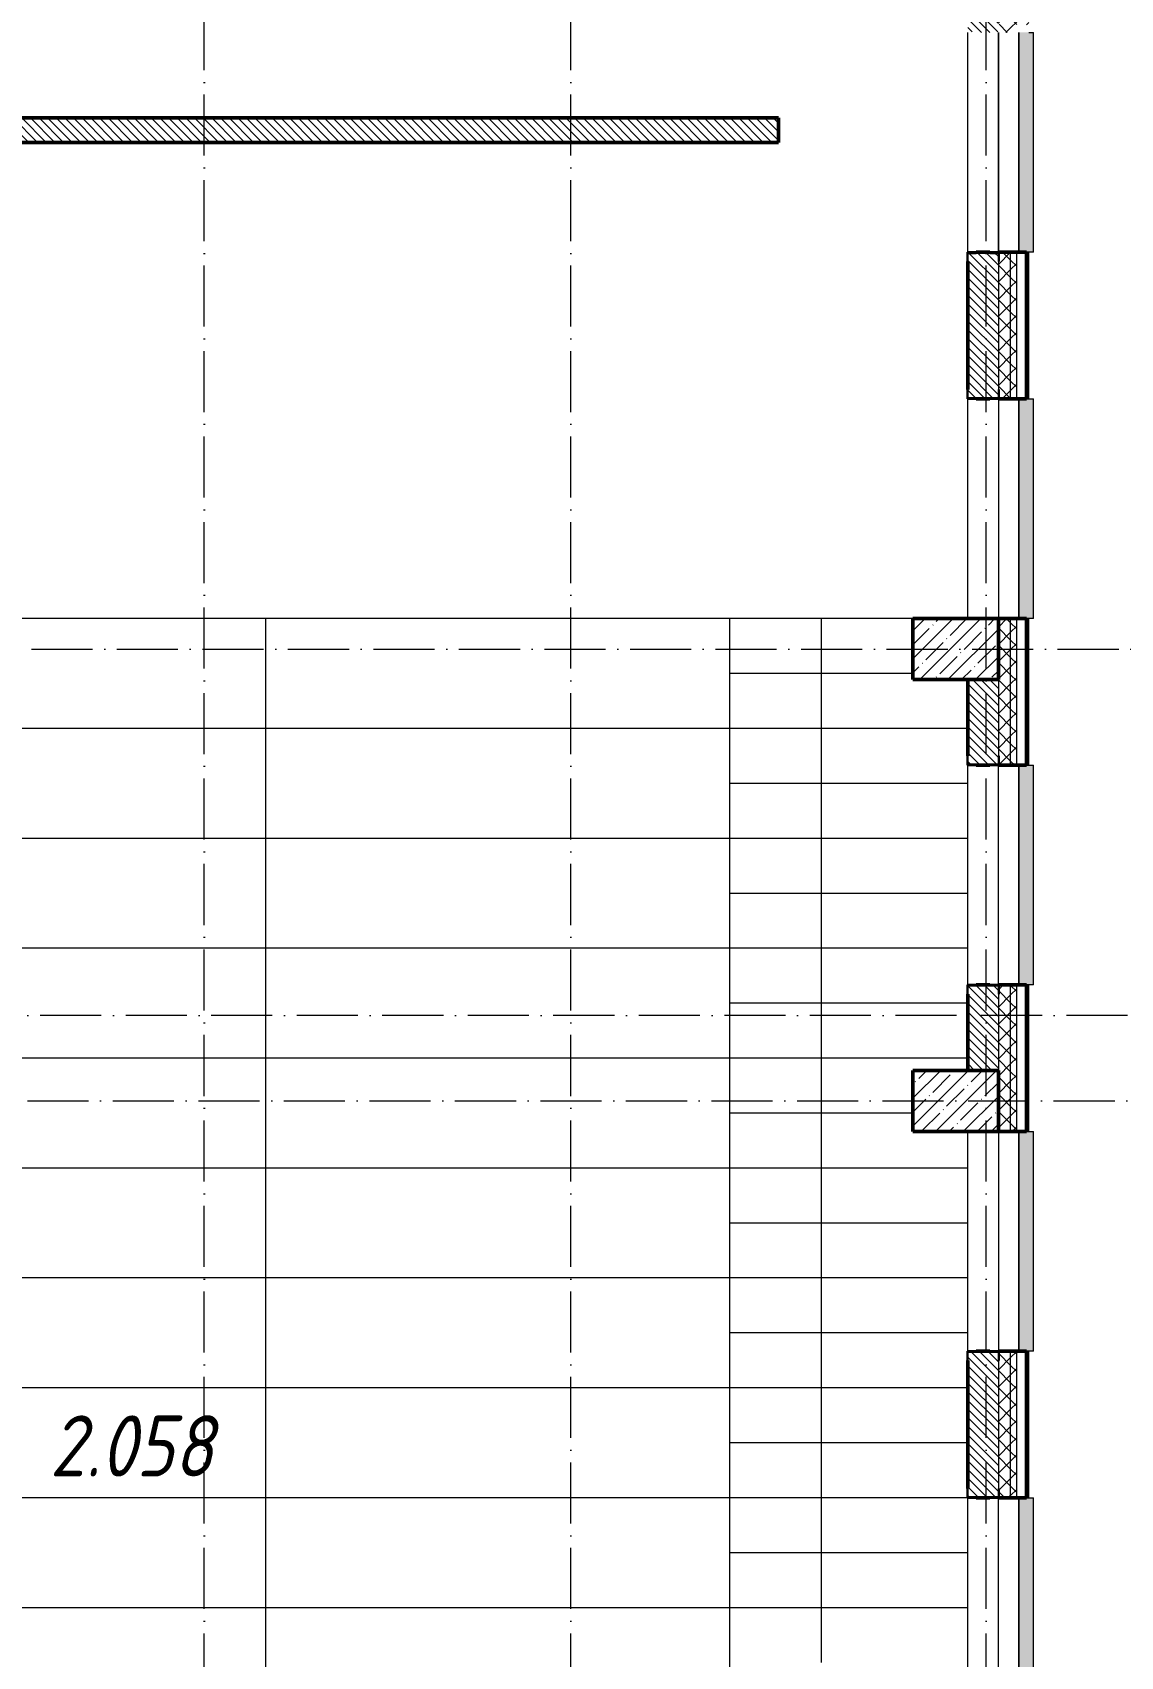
# Model space of a CAD drawing. Header units: millimetres. Extents: x -606178 to 312196, y -19338 to 632709.
# Drawn here: x -249258 to -240351, y 470025 to 483325 of the extents above; entities that cross this region are included whole.
import ezdxf

# ---------------------------------------------------------------- set-up
doc = ezdxf.new("R2010")
doc.units = ezdxf.units.MM
doc.linetypes.add('50_200_ШТРИХ_1Т_ш5_п1_п1_', pattern=[700, 500, -100, 0, -100])
for name, color, linetype, lineweight in [('A-GENM-____-MCUT', 7, 'Continuous', 25), ('A-GENM-____-OTLN-1', 7, 'Continuous', 25), ('A-GLAZ-____-OTLN', 7, 'Continuous', 9), ('A-WALL-____-MCUT-2', 7, 'Continuous', 50), ('A-WALL-____-MCUT-3', 7, 'Continuous', 9), ('A-WALL-____-OTLN', 7, 'Continuous', 9), ('A-WALL-____-PATT-1', 7, 'Continuous', 9), ('A-WALL-FNSH-MCUT-1', 7, 'Continuous', 9), ('S-COLS-____-MCUT', 7, 'Continuous', 50), ('S-COLS-____-OTLN', 7, 'Continuous', 9), ('S-GRID-____-OTLN-1', 7, '50_200_ШТРИХ_1Т_ш5_п1_п1_', 9), ('S-STRS-____-OTLN-1', 7, 'Continuous', 9), ('Марки помещений', 7, 'Continuous', 9)]:
    doc.layers.add(name, color=color, linetype=linetype, lineweight=lineweight)
doc.layers.add('A-GLAZ-____-OTLN-1', color=7, linetype='Continuous', lineweight=9, true_color=0xc0c0c0)
doc.styles.add('ISOCPEUR_I_3', font='isocpeui.ttf', dxfattribs={"width": 0.85, "height": 2.2})
pattern_1 = [(135, (-264901.3, 451794.26), (-35.35534, -35.35534), [])]
pattern_2 = [(45, (-264901.3, 451794.26), (-70.71068, 70.71068), []), (135, (-264901.3, 451794.26), (-70.71068, -70.71068), [])]

# ---------------------------------------------------------------- blocks, each defined once
blk = doc.blocks.new('BSC_Колонна _Прямоугольная - 500х700-V107-АР1_План отверстий 2 этажа в осях 1-64_А-ГГ')
at = {"layer": 'S-COLS-____-OTLN'}
h = blk.add_hatch(dxfattribs=at)
h.set_pattern_fill('FP_136', color=256, style=0, pattern_type=2)
h.set_pattern_definition([(315, (-22781.04, 23200), (114.04925, 114.04925), []), (315, (-22781.04, 23085.95), (114.04925, 114.04925), [201.613, -40.323, 3.353, -36.97])])
h.paths.add_polyline_path([(-250, 350), (-250, -350), (250, -350), (250, 350)], flags=0)
at = {"layer": 'S-COLS-____-MCUT'}
for p, q in [((250, 350), (-250, 350)), ((-250, 350), (-250, -350)), ((250, -350), (250, 350)), ((-250, -350), (250, -350))]:
    blk.add_line(p, q, dxfattribs=at)
blk = doc.blocks.new('BSC_Колонна _Прямоугольная - 500х700-V108-АР1_План отверстий 2 этажа в осях 1-64_А-ГГ')
at = {"layer": 'S-COLS-____-OTLN'}
h = blk.add_hatch(dxfattribs=at)
h.set_pattern_fill('FP_137', color=256, style=0, pattern_type=2)
h.set_pattern_definition([(315, (-26481.04, 23200), (114.04925, 114.04925), []), (315, (-26481.04, 23085.95), (114.04925, 114.04925), [201.613, -40.323, 3.353, -36.97])])
h.paths.add_polyline_path([(-250, 350), (-250, -350), (250, -350), (250, 350)], flags=0)
at = {"layer": 'S-COLS-____-MCUT'}
for p, q in [((250, 350), (-250, 350)), ((-250, 350), (-250, -350)), ((250, -350), (250, 350)), ((-250, -350), (250, -350))]:
    blk.add_line(p, q, dxfattribs=at)
blk = doc.blocks.new('Фахверк_СКБ_Уголок - 250_2700-27497298-АР1_План отверстий 2 этажа в осях 1-64_А-ГГ')
at = {"layer": 'A-GENM-____-MCUT'}
for p, q in [((200, 181), (125, 181)), ((125, 181), (125, 106)), ((131, 106), (131, 175)), ((131, 175), (200, 175)), ((200, 175), (200, 181)), ((125, 106), (131, 106)), ((131, -6), (125, -6)), ((125, -6), (125, -81)), ((125, -81), (200, -81)), ((131, -75), (131, -6)), ((200, -75), (131, -75)), ((200, -81), (200, -75))]:
    blk.add_line(p, q, dxfattribs=at)
blk = doc.blocks.new('Отлив_СКБ - Отлив витража_120_НВФ-V194-АР1_План отверстий 2 этажа в осях 1-64_А-ГГ')
at = {"layer": 'A-GLAZ-____-OTLN-1'}
for points in [[(1800, -2), (1800, 0), (0, 0), (0, -2), (1544, -2)], [(1544, -120), (1800, -120), (1800, -2), (0, -2), (0, -120)]]:
    blk.add_hatch(color=256, dxfattribs=at).paths.add_polyline_path(points, flags=0)
at = {"layer": 'A-GLAZ-____-OTLN'}
for p, q in [((0, 0), (1800, 0)), ((1800, -2), (0, -2)), ((0, -120), (0, -83)), ((0, -120), (1800, -120)), ((1800, -83), (1800, -120))]:
    blk.add_line(p, q, dxfattribs=at)

msp = doc.modelspace()

# ---------------------------------------------------------------- hatches: boundary and pattern name
at = {"layer": 'A-WALL-____-PATT-1'}
h = msp.add_hatch(dxfattribs=at)
h.set_pattern_fill('FP_1', color=256, style=0, pattern_type=2)
h.set_pattern_definition(pattern_2)
h.paths.add_polyline_path([(-241201.3011, 461325.3011), (-241201.3011, 463525.3011), (-241251.3011, 463525.3011), (-241251.3011, 461325.3011)], flags=0)
h.paths.add_polyline_path([(-241251.3011, 465325.3011), (-241201.3011, 465325.3011), (-241201.3011, 466525.3011), (-241251.3011, 466525.3011), (-241251.3011, 466290.0716)], flags=0)
h.paths.add_polyline_path([(-241251.3011, 468325.3011), (-241201.3011, 468325.3011), (-241201.3011, 469525.3011), (-241251.3011, 469525.3011)], flags=0)
h.paths.add_polyline_path([(-241201.3011, 471325.3011), (-241201.3011, 472525.3011), (-241251.3011, 472525.3011), (-241251.3011, 471325.3011)], flags=0)
h.paths.add_polyline_path([(-241201.3011, 474325.3011), (-241201.3011, 475525.3011), (-241251.3011, 475525.3011), (-241251.3011, 474325.3011)], flags=0)
h.paths.add_polyline_path([(-241201.3011, 477325.3011), (-241201.3011, 478525.3011), (-241251.3011, 478525.3011), (-241251.3011, 477325.3011)], flags=0)
h.paths.add_polyline_path([(-241201.3011, 480325.3011), (-241201.3011, 481525.3011), (-241251.3011, 481525.3011), (-241251.3011, 480325.3011)], flags=0)
h.paths.add_polyline_path([(-241201.3011, 483325.3011), (-241201.3011, 484525.3011), (-241251.3011, 484525.3011), (-241251.3011, 483325.3011)], flags=0)
h.paths.add_polyline_path([(-241201.3011, 486325.3011), (-241201.3011, 487525.3011), (-241251.3011, 487525.3011), (-241251.3011, 486325.3011)], flags=0)
h.paths.add_polyline_path([(-241201.3011, 489325.3011), (-241201.3011, 490525.3011), (-241251.3011, 490525.3011), (-241251.3011, 489325.3011)], flags=0)
h.paths.add_polyline_path([(-241201.3011, 492325.3011), (-241201.3011, 493575.3011), (-241251.3011, 493575.3011), (-241251.3011, 492325.3011)], flags=0)
h.paths.add_polyline_path([(-241201.3011, 495375.3011), (-241201.3011, 499625.3011), (-241251.3011, 499625.3011), (-241251.3011, 495375.3011)], flags=0)
h = msp.add_hatch(dxfattribs=at)
h.set_pattern_fill('FP_1', color=256, style=0, pattern_type=2)
h.set_pattern_definition(pattern_2)
h.paths.add_polyline_path([(-241251.3011, 461325.3011), (-241251.3011, 463525.3011), (-241345.3011, 463525.3011), (-241345.3011, 463450.3011), (-241351.3011, 463450.3011), (-241351.3011, 461325.3011)], flags=0)
h.paths.add_polyline_path([(-241345.3011, 465325.3011), (-241251.3011, 465325.3011), (-241251.3011, 466525.3011), (-241345.3011, 466525.3011), (-241345.3011, 466450.3011), (-241351.3011, 466450.3011), (-241351.3011, 465400.3011), (-241345.3011, 465400.3011), (-241345.3011, 465331.3011)], flags=0)
h.paths.add_polyline_path([(-241251.3011, 468325.3011), (-241251.3011, 469525.3011), (-241351.3011, 469525.3011), (-241351.3011, 468400.3011), (-241345.3011, 468400.3011), (-241345.3011, 468325.3011)], flags=0)
h.paths.add_polyline_path([(-241251.3011, 471325.3011), (-241251.3011, 472525.3011), (-241345.3011, 472525.3011), (-241345.3011, 472450.3011), (-241351.3011, 472450.3011), (-241351.3011, 471400.3011), (-241345.3011, 471400.3011), (-241345.3011, 471325.3011)], flags=0)
h.paths.add_polyline_path([(-241351.3011, 474325.3011), (-241251.3011, 474325.3011), (-241251.3011, 475525.3011), (-241345.3011, 475525.3011), (-241345.3011, 475450.3011), (-241351.3011, 475450.3011), (-241351.3011, 474825.3011)], flags=0)
h.paths.add_polyline_path([(-241345.3011, 477325.3011), (-241251.3011, 477325.3011), (-241251.3011, 478525.3011), (-241351.3011, 478525.3011), (-241351.3011, 477400.3011), (-241345.3011, 477400.3011), (-241345.3011, 477331.3011)], flags=0)
h.paths.add_polyline_path([(-241251.3011, 480325.3011), (-241251.3011, 481525.3011), (-241345.3011, 481525.3011), (-241345.3011, 481450.3011), (-241351.3011, 481450.3011), (-241351.3011, 480400.3011), (-241345.3011, 480400.3011), (-241345.3011, 480325.3011)], flags=0)
h.paths.add_polyline_path([(-241251.3011, 483325.3011), (-241251.3011, 484525.3011), (-241351.3011, 484525.3011), (-241351.3011, 483400.3011), (-241345.3011, 483400.3011), (-241345.3011, 483325.3011)], flags=0)
h.paths.add_polyline_path([(-241345.3011, 486325.3011), (-241251.3011, 486325.3011), (-241251.3011, 487525.3011), (-241345.3011, 487525.3011), (-241345.3011, 487450.3011), (-241351.3011, 487450.3011), (-241351.3011, 486400.3011), (-241345.3011, 486400.3011), (-241345.3011, 486331.3011)], flags=0)
h.paths.add_polyline_path([(-241345.3011, 489325.3011), (-241251.3011, 489325.3011), (-241251.3011, 490525.3011), (-241351.3011, 490525.3011), (-241351.3011, 489400.3011), (-241345.3011, 489400.3011), (-241345.3011, 489331.3011)], flags=0)
h.paths.add_polyline_path([(-241251.3011, 492325.3011), (-241251.3011, 493575.3011), (-241345.3011, 493575.3011), (-241345.3011, 493500.3011), (-241351.3011, 493500.3011), (-241351.3011, 492400.3011), (-241345.3011, 492400.3011), (-241345.3011, 492325.3011)], flags=0)
h.paths.add_polyline_path([(-241251.3011, 495375.3011), (-241251.3011, 499525.3011), (-241351.3011, 499525.3011), (-241351.3011, 495375.3011)], flags=0)
h = msp.add_hatch(dxfattribs=at)
h.set_pattern_fill('FP_3', color=256, style=0, pattern_type=2)
h.set_pattern_definition([(45, (-264901.3, 451794.26), (-85.5366, 85.5366), []), (45, (-264844.28, 451794.26), (-85.5366, 85.5366), [])])
h.paths.add_polyline_path([(-241101.3011, 461515.3011), (-241101.3011, 463525.3011), (-241121.3011, 463525.3011), (-241121.3011, 461515.3011)], flags=0)
h.paths.add_polyline_path([(-241101.3011, 465325.3011), (-241101.3011, 466525.3011), (-241121.3011, 466525.3011), (-241121.3011, 465325.3011)], flags=0)
h.paths.add_polyline_path([(-241101.3011, 468325.3011), (-241101.3011, 469525.3011), (-241121.3011, 469525.3011), (-241121.3011, 468325.3011)], flags=0)
h.paths.add_polyline_path([(-241101.3011, 471325.3011), (-241101.3011, 472525.3011), (-241121.3011, 472525.3011), (-241121.3011, 471325.3011)], flags=0)
h.paths.add_polyline_path([(-241101.3011, 474325.3011), (-241101.3011, 475525.3011), (-241121.3011, 475525.3011), (-241121.3011, 474325.3011)], flags=0)
h.paths.add_polyline_path([(-241101.3011, 477325.3011), (-241101.3011, 478525.3011), (-241121.3011, 478525.3011), (-241121.3011, 477325.3011)], flags=0)
h.paths.add_polyline_path([(-241101.3011, 480325.3011), (-241101.3011, 481525.3011), (-241121.3011, 481525.3011), (-241121.3011, 480325.3011)], flags=0)
h.paths.add_polyline_path([(-241101.3011, 483325.3011), (-241101.3011, 484525.3011), (-241121.3011, 484525.3011), (-241121.3011, 483325.3011)], flags=0)
h.paths.add_polyline_path([(-241121.3011, 486325.3011), (-241101.3011, 486325.3011), (-241101.3011, 487525.3011), (-241121.3011, 487525.3011), (-241121.3011, 486929.9275)], flags=0)
h.paths.add_polyline_path([(-241101.3011, 489325.3011), (-241101.3011, 490525.3011), (-241121.3011, 490525.3011), (-241121.3011, 489325.3011)], flags=0)
h.paths.add_polyline_path([(-241101.3011, 492325.3011), (-241101.3011, 493345.3011), (-241121.3011, 493345.3011), (-241121.3011, 492325.3011)], flags=0)
h = msp.add_hatch(dxfattribs=at)
h.set_pattern_fill('FP_6', color=256, style=0, pattern_type=2)
h.set_pattern_definition(pattern_1)
h.paths.add_polyline_path([(-241420.3011, 480325.3011), (-241420.3011, 480331.3011), (-241351.3011, 480331.3011), (-241351.3011, 481519.3011), (-241420.3011, 481519.3011), (-241420.3011, 481525.3011), (-241532.3011, 481525.3011), (-241532.3011, 481519.3011), (-241601.3011, 481519.3011), (-241601.3011, 480331.3011), (-241532.3011, 480331.3011), (-241532.3011, 480325.3011)], flags=0)
h.paths.add_polyline_path([(-241420.3011, 483325.3011), (-241420.3011, 483331.3011), (-241351.3011, 483331.3011), (-241351.3011, 484025.3011), (-241601.3011, 484025.3011), (-241601.3011, 483331.3011), (-241532.3011, 483331.3011), (-241532.3011, 483325.3011)], flags=0)
h = msp.add_hatch(dxfattribs=at)
h.set_pattern_fill('FP_6', color=256, style=0, pattern_type=2)
h.set_pattern_definition(pattern_1)
h.paths.add_polyline_path([(-243151.3011, 482425.3011), (-243151.3011, 482625.3011), (-252451.3011, 482625.3011), (-252451.3011, 482425.3011), (-243705.4192, 482425.3011)], flags=0)
h = msp.add_hatch(dxfattribs=at)
h.set_pattern_fill('FP_6', color=256, style=0, pattern_type=2)
h.set_pattern_definition(pattern_1)
h.paths.add_polyline_path([(-241351.3011, 474825.3011), (-241351.3011, 475519.3011), (-241420.3011, 475519.3011), (-241420.3011, 475525.3011), (-241532.3011, 475525.3011), (-241532.3011, 475519.3011), (-241601.3011, 475519.3011), (-241601.3011, 474825.3011)], flags=0)
h.paths.add_polyline_path([(-241420.3011, 477325.3011), (-241420.3011, 477331.3011), (-241351.3011, 477331.3011), (-241351.3011, 478025.3011), (-241601.3011, 478025.3011), (-241601.3011, 477331.3011), (-241532.3011, 477331.3011), (-241532.3011, 477325.3011)], flags=0)
h = msp.add_hatch(dxfattribs=at)
h.set_pattern_fill('FP_6', color=256, style=0, pattern_type=2)
h.set_pattern_definition(pattern_1)
h.paths.add_polyline_path([(-241420.3011, 471325.3011), (-241420.3011, 471331.3011), (-241351.3011, 471331.3011), (-241351.3011, 472519.3011), (-241420.3011, 472519.3011), (-241420.3011, 472525.3011), (-241532.3011, 472525.3011), (-241532.3011, 472519.3011), (-241601.3011, 472519.3011), (-241601.3011, 471331.3011), (-241532.3011, 471331.3011), (-241532.3011, 471325.3011)], flags=0)

# ---------------------------------------------------------------- linework, layer by layer
at = {"layer": 'A-WALL-____-MCUT-2'}
for p, q in [((-243151.3011, 482625.3011), (-252451.3011, 482625.3011)), ((-243151.3011, 482425.3011), (-243151.3011, 482625.3011)), ((-252451.3011, 482425.3011), (-243151.3011, 482425.3011)), ((-241420.3011, 481525.3011), (-241532.3011, 481525.3011)), ((-241121.3011, 481525.3011), (-241345.3011, 481525.3011)), ((-241121.3011, 480325.3011), (-241121.3011, 481525.3011)), ((-241601.3011, 481450.3011), (-241601.3011, 480400.3011)), ((-241532.3011, 480325.3011), (-241420.3011, 480325.3011)), ((-241345.3011, 480325.3011), (-241121.3011, 480325.3011)), ((-241121.3011, 478525.3011), (-241351.3011, 478525.3011)), ((-241121.3011, 477325.3011), (-241121.3011, 478525.3011)), ((-241601.3011, 478025.3011), (-241601.3011, 477400.3011)), ((-241532.3011, 477325.3011), (-241420.3011, 477325.3011)), ((-241345.3011, 477325.3011), (-241121.3011, 477325.3011)), ((-241420.3011, 475525.3011), (-241532.3011, 475525.3011)), ((-241121.3011, 475525.3011), (-241345.3011, 475525.3011)), ((-241121.3011, 474325.3011), (-241121.3011, 475525.3011)), ((-241601.3011, 475450.3011), (-241601.3011, 474825.3011)), ((-241351.3011, 474325.3011), (-241121.3011, 474325.3011)), ((-241601.3011, 472450.3011), (-241601.3011, 471400.3011)), ((-241420.3011, 472525.3011), (-241532.3011, 472525.3011)), ((-241121.3011, 472525.3011), (-241345.3011, 472525.3011)), ((-241121.3011, 471325.3011), (-241121.3011, 472525.3011)), ((-241532.3011, 471325.3011), (-241420.3011, 471325.3011)), ((-241345.3011, 471325.3011), (-241121.3011, 471325.3011))]:
    msp.add_line(p, q, dxfattribs=at)
at = {"layer": 'A-WALL-____-MCUT-3'}
for p, q in [((-241251.3011, 480325.3011), (-241251.3011, 481525.3011)), ((-241201.3011, 480325.3011), (-241201.3011, 481525.3011)), ((-241351.3011, 481450.3011), (-241351.3011, 480400.3011)), ((-241251.3011, 477325.3011), (-241251.3011, 478525.3011)), ((-241201.3011, 477325.3011), (-241201.3011, 478525.3011)), ((-241351.3011, 478025.3011), (-241351.3011, 477400.3011)), ((-241251.3011, 474325.3011), (-241251.3011, 475525.3011)), ((-241201.3011, 474325.3011), (-241201.3011, 475525.3011)), ((-241351.3011, 475450.3011), (-241351.3011, 474825.3011)), ((-241351.3011, 472450.3011), (-241351.3011, 471400.3011)), ((-241251.3011, 471325.3011), (-241251.3011, 472525.3011)), ((-241201.3011, 471325.3011), (-241201.3011, 472525.3011))]:
    msp.add_line(p, q, dxfattribs=at)
at = {"layer": 'A-WALL-____-OTLN'}
for p, q in [((-241601.3011, 481525.3011), (-241601.3011, 483325.3011)), ((-241351.3011, 481525.3011), (-241351.3011, 483325.3011)), ((-241351.3011, 483325.3011), (-241351.3011, 481525.3011)), ((-241601.3011, 478525.3011), (-241601.3011, 480325.3011)), ((-241351.3011, 480325.3011), (-241351.3011, 478525.3011)), ((-241601.3011, 475525.3011), (-241601.3011, 477325.3011)), ((-241351.3011, 475525.3011), (-241351.3011, 477325.3011)), ((-241601.3011, 472525.3011), (-241601.3011, 474325.3011)), ((-241351.3011, 474325.3011), (-241351.3011, 472525.3011)), ((-241601.3011, 469525.3011), (-241601.3011, 471325.3011)), ((-241351.3011, 469525.3011), (-241351.3011, 471325.3011))]:
    msp.add_line(p, q, dxfattribs=at)
at = {"layer": 'A-WALL-FNSH-MCUT-1'}
for p, q in [((-241101.3011, 481525.3011), (-241121.3011, 481525.3011)), ((-241101.3011, 480325.3011), (-241101.3011, 481525.3011)), ((-241121.3011, 480325.3011), (-241101.3011, 480325.3011)), ((-241101.3011, 478525.3011), (-241121.3011, 478525.3011)), ((-241101.3011, 477325.3011), (-241101.3011, 478525.3011)), ((-241121.3011, 477325.3011), (-241101.3011, 477325.3011)), ((-241101.3011, 475525.3011), (-241121.3011, 475525.3011)), ((-241101.3011, 474325.3011), (-241101.3011, 475525.3011)), ((-241121.3011, 474325.3011), (-241101.3011, 474325.3011)), ((-241101.3011, 472525.3011), (-241121.3011, 472525.3011)), ((-241101.3011, 471325.3011), (-241101.3011, 472525.3011)), ((-241121.3011, 471325.3011), (-241101.3011, 471325.3011))]:
    msp.add_line(p, q, dxfattribs=at)
at = {"layer": 'S-GRID-____-OTLN-1'}
for p, q in [((-247851.3011, 447311.6528), (-247851.3011, 501675.2188)), ((-244851.3011, 447311.6528), (-244851.3011, 501675.2188)), ((-241451.3011, 447311.6528), (-241451.3011, 501675.2188)), ((-269570.0713, 478275.3011), (-238193.5619, 478275.3011)), ((-238193.5619, 475275.3011), (-269570.0713, 475275.3011)), ((-257001.3011, 474575.3011), (-238193.5619, 474575.3011))]:
    msp.add_line(p, q, dxfattribs=at)
at = {"layer": 'S-STRS-____-OTLN-1'}
for p, q in [((-243551.3011, 478525.3011), (-250451.3011, 478525.3011)), ((-243551.3011, 478525.3011), (-250451.3011, 478525.3011)), ((-247351.3011, 478525.3011), (-247351.3011, 477625.3011)), ((-242051.3011, 478525.3011), (-243551.3011, 478525.3011)), ((-242051.3011, 478525.3011), (-243551.3011, 478525.3011)), ((-243551.3011, 478525.3011), (-243551.3011, 477625.3011)), ((-242801.3011, 478525.3011), (-242801.3011, 478075.3011)), ((-243551.3011, 478075.3011), (-243551.3011, 477625.3011)), ((-242051.3011, 478075.3011), (-243551.3011, 478075.3011)), ((-242051.3011, 478075.3011), (-243551.3011, 478075.3011)), ((-242801.3011, 478075.3011), (-242801.3011, 477625.3011)), ((-243551.3011, 477625.3011), (-251151.3011, 477625.3011)), ((-243551.3011, 477625.3011), (-251151.3011, 477625.3011)), ((-247351.3011, 477625.3011), (-247351.3011, 476725.3011)), ((-241601.3011, 477625.3011), (-243551.3011, 477625.3011)), ((-241601.3011, 477625.3011), (-243551.3011, 477625.3011)), ((-243551.3011, 477625.3011), (-243551.3011, 476725.3011)), ((-242801.3011, 477625.3011), (-242801.3011, 477175.3011)), ((-243551.3011, 477175.3011), (-243551.3011, 476725.3011)), ((-241601.3011, 477175.3011), (-243551.3011, 477175.3011)), ((-241601.3011, 477175.3011), (-243551.3011, 477175.3011)), ((-242801.3011, 477175.3011), (-242801.3011, 476725.3011)), ((-243551.3011, 476725.3011), (-251151.3011, 476725.3011)), ((-243551.3011, 476725.3011), (-251151.3011, 476725.3011)), ((-247351.3011, 476725.3011), (-247351.3011, 475825.3011)), ((-241601.3011, 476725.3011), (-243551.3011, 476725.3011)), ((-241601.3011, 476725.3011), (-243551.3011, 476725.3011)), ((-243551.3011, 476725.3011), (-243551.3011, 475825.3011)), ((-242801.3011, 476725.3011), (-242801.3011, 476275.3011)), ((-243551.3011, 476275.3011), (-243551.3011, 475825.3011)), ((-241601.3011, 476275.3011), (-243551.3011, 476275.3011)), ((-241601.3011, 476275.3011), (-243551.3011, 476275.3011)), ((-242801.3011, 476275.3011), (-242801.3011, 475825.3011)), ((-243551.3011, 475825.3011), (-251151.3011, 475825.3011)), ((-243551.3011, 475825.3011), (-251151.3011, 475825.3011)), ((-247351.3011, 475825.3011), (-247351.3011, 474925.3011)), ((-241601.3011, 475825.3011), (-243551.3011, 475825.3011)), ((-241601.3011, 475825.3011), (-243551.3011, 475825.3011)), ((-243551.3011, 475825.3011), (-243551.3011, 474925.3011)), ((-242801.3011, 475825.3011), (-242801.3011, 475375.3011)), ((-243551.3011, 475375.3011), (-243551.3011, 474925.3011)), ((-241601.3011, 475375.3011), (-243551.3011, 475375.3011)), ((-241601.3011, 475375.3011), (-243551.3011, 475375.3011)), ((-242801.3011, 475375.3011), (-242801.3011, 474925.3011)), ((-243551.3011, 474925.3011), (-251151.3011, 474925.3011)), ((-243551.3011, 474925.3011), (-251151.3011, 474925.3011)), ((-247351.3011, 474925.3011), (-247351.3011, 474025.3011)), ((-241601.3011, 474925.3011), (-243551.3011, 474925.3011)), ((-241601.3011, 474925.3011), (-243551.3011, 474925.3011)), ((-243551.3011, 474925.3011), (-243551.3011, 474025.3011)), ((-242801.3011, 474925.3011), (-242801.3011, 474475.3011)), ((-243551.3011, 474475.3011), (-243551.3011, 474025.3011)), ((-242051.3011, 474475.3011), (-243551.3011, 474475.3011)), ((-242051.3011, 474475.3011), (-243551.3011, 474475.3011)), ((-242801.3011, 474475.3011), (-242801.3011, 474025.3011)), ((-243551.3011, 474025.3011), (-251151.3011, 474025.3011)), ((-243551.3011, 474025.3011), (-251151.3011, 474025.3011)), ((-247351.3011, 474025.3011), (-247351.3011, 473125.3011)), ((-241601.3011, 474025.3011), (-243551.3011, 474025.3011)), ((-241601.3011, 474025.3011), (-243551.3011, 474025.3011)), ((-243551.3011, 474025.3011), (-243551.3011, 473125.3011)), ((-242801.3011, 474025.3011), (-242801.3011, 473575.3011)), ((-243551.3011, 473575.3011), (-243551.3011, 473125.3011)), ((-241601.3011, 473575.3011), (-243551.3011, 473575.3011)), ((-241601.3011, 473575.3011), (-243551.3011, 473575.3011)), ((-242801.3011, 473575.3011), (-242801.3011, 473125.3011)), ((-243551.3011, 473125.3011), (-251151.3011, 473125.3011)), ((-243551.3011, 473125.3011), (-251151.3011, 473125.3011)), ((-247351.3011, 473125.3011), (-247351.3011, 472225.3011)), ((-241601.3011, 473125.3011), (-243551.3011, 473125.3011)), ((-241601.3011, 473125.3011), (-243551.3011, 473125.3011)), ((-243551.3011, 473125.3011), (-243551.3011, 472225.3011)), ((-242801.3011, 473125.3011), (-242801.3011, 472675.3011)), ((-243551.3011, 472675.3011), (-243551.3011, 472225.3011)), ((-241601.3011, 472675.3011), (-243551.3011, 472675.3011)), ((-241601.3011, 472675.3011), (-243551.3011, 472675.3011)), ((-242801.3011, 472675.3011), (-242801.3011, 472225.3011)), ((-243551.3011, 472225.3011), (-251151.3011, 472225.3011)), ((-243551.3011, 472225.3011), (-251151.3011, 472225.3011)), ((-247351.3011, 472225.3011), (-247351.3011, 471325.3011)), ((-241601.3011, 472225.3011), (-243551.3011, 472225.3011)), ((-241601.3011, 472225.3011), (-243551.3011, 472225.3011)), ((-243551.3011, 472225.3011), (-243551.3011, 471325.3011)), ((-242801.3011, 472225.3011), (-242801.3011, 471775.3011)), ((-243551.3011, 471775.3011), (-243551.3011, 471325.3011)), ((-241601.3011, 471775.3011), (-243551.3011, 471775.3011)), ((-241601.3011, 471775.3011), (-243551.3011, 471775.3011)), ((-242801.3011, 471775.3011), (-242801.3011, 471325.3011)), ((-243551.3011, 471325.3011), (-251151.3011, 471325.3011)), ((-243551.3011, 471325.3011), (-251151.3011, 471325.3011)), ((-247351.3011, 471325.3011), (-247351.3011, 470425.3011)), ((-241607.3011, 471325.3011), (-243551.3011, 471325.3011)), ((-241607.3011, 471325.3011), (-243551.3011, 471325.3011)), ((-243551.3011, 471325.3011), (-243551.3011, 470425.3011)), ((-242801.3011, 471325.3011), (-242801.3011, 470875.3011)), ((-243551.3011, 470875.3011), (-243551.3011, 470425.3011)), ((-241601.3011, 470875.3011), (-243551.3011, 470875.3011)), ((-241601.3011, 470875.3011), (-243551.3011, 470875.3011)), ((-242801.3011, 470875.3011), (-242801.3011, 470425.3011)), ((-243551.3011, 470425.3011), (-251151.3011, 470425.3011)), ((-243551.3011, 470425.3011), (-251151.3011, 470425.3011)), ((-247351.3011, 470425.3011), (-247351.3011, 469525.3011)), ((-241601.3011, 470425.3011), (-243551.3011, 470425.3011)), ((-241601.3011, 470425.3011), (-243551.3011, 470425.3011)), ((-243551.3011, 470425.3011), (-243551.3011, 469525.3011)), ((-242801.3011, 470425.3011), (-242801.3011, 469975.3011))]:
    msp.add_line(p, q, dxfattribs=at)

# ---------------------------------------------------------------- block references
at = {"layer": 'A-GENM-____-OTLN-1'}
for p, rotation in [((-241526.3011, 481650.3011), 269.9999999999999), ((-241426.3011, 480200.3011), 89.99999999999991), ((-241426.3011, 477200.3011), 89.99999999999991), ((-241526.3011, 475650.3011), 269.9999999999999), ((-241526.3011, 472650.3011), 269.9999999999999), ((-241426.3011, 471200.3011), 89.99999999999991)]:
    msp.add_blockref('Фахверк_СКБ_Уголок - 250_2700-27497298-АР1_План отверстий 2 этажа в осях 1-64_А-ГГ', p, dxfattribs=dict(at, rotation=rotation))
at = {"layer": 'A-GLAZ-____-OTLN', "rotation": 90}
for p in [(-241184.3011, 481525.3011), (-241184.3011, 478525.3011), (-241184.3011, 475525.3011), (-241184.3011, 472525.3011), (-241184.3011, 469525.3011)]:
    msp.add_blockref('Отлив_СКБ - Отлив витража_120_НВФ-V194-АР1_План отверстий 2 этажа в осях 1-64_А-ГГ', p, dxfattribs=at)
at = {"layer": 'S-COLS-____-OTLN', "rotation": 89.9999999999999}
for name, p in [('BSC_Колонна _Прямоугольная - 500х700-V108-АР1_План отверстий 2 этажа в осях 1-64_А-ГГ', (-241701.3011, 478275.3011)), ('BSC_Колонна _Прямоугольная - 500х700-V107-АР1_План отверстий 2 этажа в осях 1-64_А-ГГ', (-241701.3011, 474575.3011))]:
    msp.add_blockref(name, p, dxfattribs=at)

# ---------------------------------------------------------------- texts
at = {"layer": 'Марки помещений', "insert": (-249117.1496, 471999.8228), "char_height": 500, "width": 785.65375, "attachment_point": 1, "style": 'ISOCPEUR_I_3'}
msp.add_mtext('2.058', dxfattribs=at)

doc.saveas('drawing.dxf')
